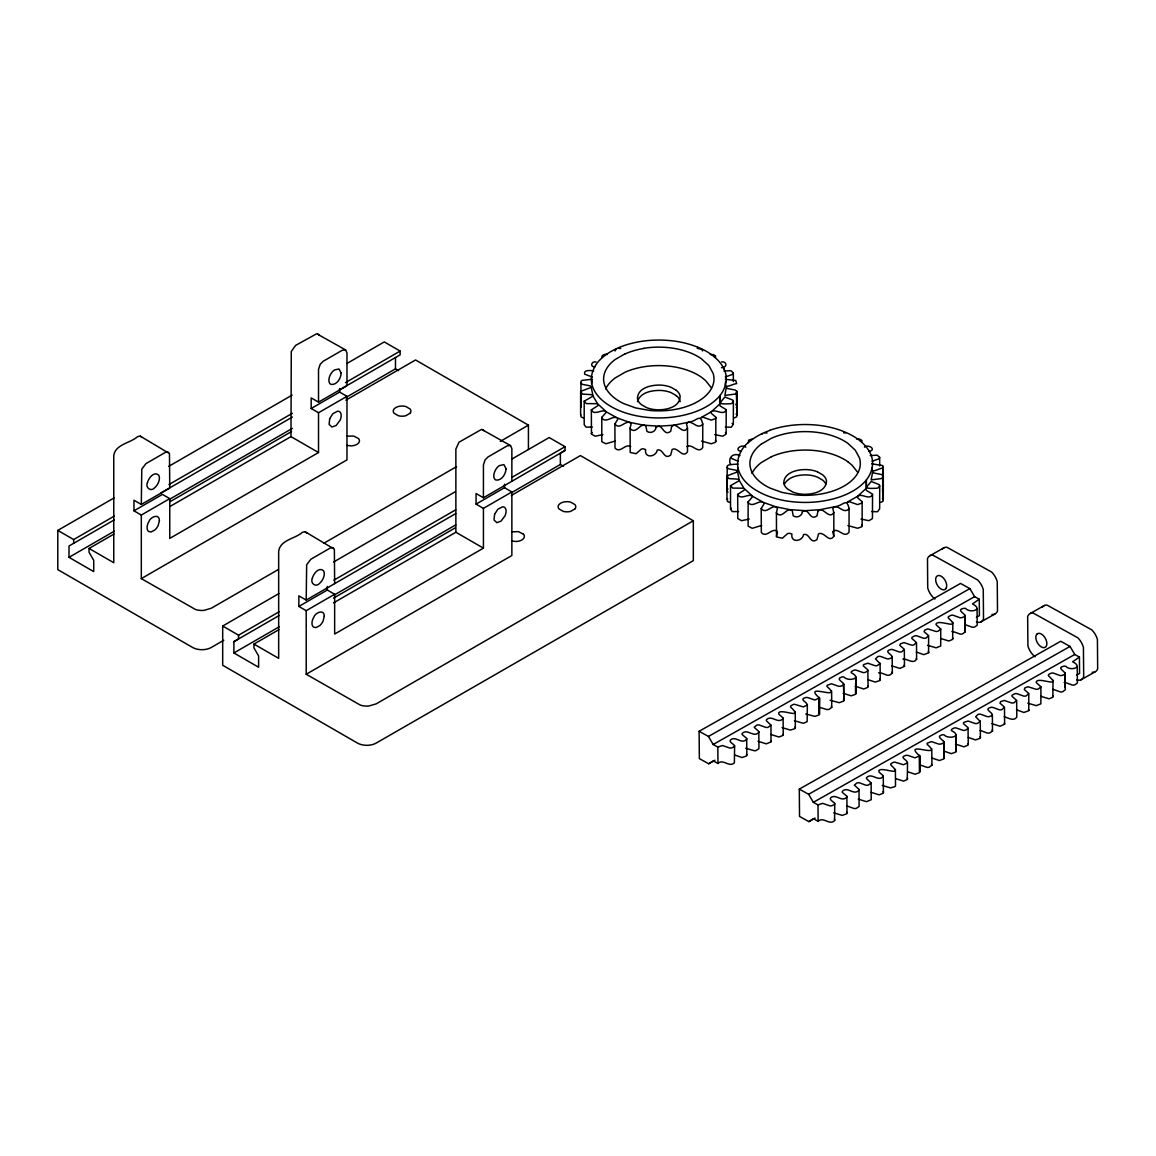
<?xml version="1.0" encoding="UTF-8"?>
<svg xmlns="http://www.w3.org/2000/svg" width="1156" height="1156" viewBox="0 0 1156 1156"><rect width="100%" height="100%" fill="white"/><g stroke="black" fill="none" stroke-linecap="round" stroke-linejoin="round"><path stroke-width="1.5" d="M580.948 407.288L580.933 381.364L582.219 380.338L592.392 379.24M727.991 492.254L726.965 490.881L727.254 465.839L729.609 464.625L737.904 464.091M615.353 440.971L605.874 443.788L601.785 441.664L601.814 417.359L606.524 411.984L616.582 417.605C611.567 415.972 606.163 423.399 601.828 418.125L601.814 417.359M714.697 434.613L722.659 436.217L726.141 434.092L726.199 409.658L720.13 405.958L719.567 404.181L711.764 411.363C716.388 409.108 722.962 415.842 726.243 410.178M725.347 427.07L731.228 427.258L733.323 424.339L733.395 401.32L732.817 400.092L724.841 396.999C719.971 403.357 716.576 404.325 730.159 403.776A2.659 1.532 0 0 0 731.806 403.401L733.395 401.32M736.964 391.378L735.375 394.037L724.884 395.439L726.315 387.274L727.413 388.517L735.129 390.02L736.964 391.378L736.95 415.307L736.545 416.926L734.306 417.908M761.674 525.46L752.195 528.278L748.12 526.153L748.134 501.834L752.845 496.459L762.902 502.094C757.888 500.447 752.484 507.874 748.163 502.614L748.134 501.834M861.018 519.087L868.98 520.691L872.462 518.567L872.534 494.132L866.451 490.433L865.887 488.67L858.084 495.852C862.708 493.583 869.283 500.331 872.563 494.652M871.682 511.559L877.548 511.732L879.644 508.828L879.716 485.795L879.138 484.581L871.162 481.474C866.306 487.846 862.896 488.8 876.479 488.251A2.659 1.532 0 0 0 878.141 487.875L879.716 485.795M883.285 475.867L881.71 478.526L871.205 479.913L872.65 471.764L873.734 472.992L881.464 474.509L883.285 475.867L883.285 499.797L882.866 501.415L880.641 502.383M723.902 371.09L730.823 370.671L733.337 372.94L732.817 374.284L725.332 377M870.222 455.565L877.144 455.161L879.658 457.415L879.138 458.759L872.144 461.258M858.995 789.577L859.11 806.469L856.321 808.347A2.659 1.488 -0.5 0 1 853.533 808.319L847.189 806.05M976.358 617.347L979.392 615.628L979.262 599.227L972.456 603.952C983.958 609.559 970.13 613.533 965.751 608.547A2.659 1.488 -0.5 0 0 962.977 608.518C954.798 610.614 970.346 615.136 962.529 617.391A2.659 1.488 -0.5 0 1 959.364 617.521L953.628 615.397A2.659 1.488 -0.5 0 0 950.839 615.382L948.787 616.48A2.659 1.488 -0.5 0 0 948.599 618.243C961.662 630.482 939.64 619.341 936.403 623.546A2.659 1.488 -0.5 0 0 936.476 625.107L940.738 629.009L938.267 631.104A2.63 1.474 -0.5 0 1 935.724 631.393L927.762 628.893L924.684 630.092L924.135 631.74L928.543 635.612L926.144 637.967A2.659 1.488 -0.5 0 1 922.994 638.083L917.257 635.973A2.659 1.488 -0.5 0 0 914.468 635.959L912.156 637.259A2.659 1.488 -0.5 0 0 912.228 638.82L916.419 642.476L914.02 644.817A2.659 1.488 -0.5 0 1 910.87 644.947L904.079 642.62L900.437 643.805L899.816 645.337L904.295 649.325L901.897 651.681A2.659 1.488 -0.5 0 1 898.747 651.796L892.996 649.686A2.659 1.488 -0.5 0 0 889.845 649.817C882.476 652.042 897.591 656.305 889.773 658.544A2.659 1.488 -0.5 0 1 886.609 658.66L880.872 656.55A2.659 1.488 -0.5 0 0 877.722 656.666L875.482 658.934L880.063 663.674L877.274 665.538A2.659 1.488 -0.5 0 1 874.485 665.524L867.925 663.212L863.908 664.483A2.659 1.488 -0.5 0 0 863.72 666.246L867.838 669.786L868.098 686.418M977.066 608.807L977.21 625.194L974.783 626.928A2.63 1.474 -0.5 0 1 972.239 627.202L965.896 624.934A2.659 1.488 -0.5 0 0 964.841 624.717M1076.539 675.176L1079.574 673.457L1079.429 657.07L1072.623 661.781C1084.14 667.388 1070.297 671.361 1065.933 666.376A2.659 1.488 -0.5 0 0 1063.144 666.362C1054.966 668.457 1070.514 672.965 1062.696 675.22A2.659 1.488 -0.5 0 1 1059.546 675.35L1053.795 673.24A2.659 1.488 -0.5 0 0 1051.021 673.211L1048.969 674.309A2.659 1.488 -0.5 0 0 1048.781 676.072C1061.844 688.311 1039.822 677.185 1036.571 681.375A2.659 1.488 -0.5 0 0 1036.657 682.936L1040.92 686.837L1038.449 688.947A2.63 1.474 -0.5 0 1 1035.892 689.222L1027.944 686.736L1024.852 687.936L1024.303 689.568L1028.724 693.441L1026.311 695.796A2.659 1.488 -0.5 0 1 1023.161 695.926L1017.425 693.817A2.659 1.488 -0.5 0 0 1014.636 693.788L1012.324 695.088A2.659 1.488 -0.5 0 0 1012.396 696.649L1016.586 700.305L1014.188 702.66A2.659 1.488 -0.5 0 1 1011.038 702.776L1004.246 700.449L1000.605 701.649L999.983 703.166L1004.463 707.154L1002.064 709.509A2.659 1.488 -0.5 0 1 998.914 709.64L993.177 707.53A2.659 1.488 -0.5 0 0 990.013 707.645C982.643 709.871 997.758 714.133 989.941 716.373A2.659 1.488 -0.5 0 1 986.791 716.489L981.039 714.379A2.659 1.488 -0.5 0 0 977.889 714.509L975.664 716.763L980.245 721.503L977.441 723.381A2.659 1.488 -0.5 0 1 974.667 723.353L968.092 721.041L964.09 722.312A2.659 1.488 -0.5 0 0 963.902 724.09L968.02 727.615L968.266 744.247M1077.247 666.636L1077.378 683.037L1074.964 684.757A2.63 1.474 -0.5 0 1 1072.407 685.046L1066.063 682.777A2.659 1.488 -0.5 0 0 1064.127 682.575M687.502 428.125C683.283 434.555 678.558 425.35 673.977 425.177L687.95 422.345L686.491 423.934L687.502 428.125L687.502 451.794C682.632 459.134 677.719 446.288 672.142 449.467L670.668 455.074C663.66 460.377 663.443 448.138 657.258 450.074C656.117 457.082 644.152 458.759 645.583 449.554L643.213 448.803A2.702 1.561 0 0 0 640.771 449.554L636.075 453.73L630.193 452.444L630.107 428.125L631.118 423.934L629.644 422.345L643.632 425.177C638.762 425.365 635.641 434.02 630.193 428.775L630.107 428.125M833.823 512.599C829.618 519.044 824.893 509.825 820.298 509.651L834.285 506.834L832.811 508.423L833.823 512.599L833.823 536.268C828.953 543.609 824.04 530.763 818.477 533.942L816.989 539.549C809.98 544.866 809.764 532.627 803.593 534.549C802.437 541.557 790.487 543.248 791.903 534.043L789.534 533.292A2.702 1.561 0 0 0 787.092 534.029L782.395 538.219L776.514 536.919L776.427 512.599L777.439 508.423L775.965 506.834L789.953 509.651C785.097 509.854 781.962 518.509 776.514 513.25L776.427 512.599M737.86 468.267L737.6 471.576L736.517 470.333L728.786 468.83L726.994 467.544M867.896 670.653L865.512 672.257A2.63 1.474 -0.5 0 1 862.968 672.532L856.018 670.104A2.63 1.474 -0.5 0 0 853.46 670.393L851.784 671.347A2.63 1.474 -0.5 0 0 851.307 672.763C863.127 678.76 847.767 681.794 843.88 676.968A2.63 1.474 -0.5 0 0 841.337 677.243C833.924 679.511 849.515 684.034 840.903 686.115A2.659 1.488 -0.5 0 1 838.114 686.086L831.323 683.76L827.277 685.262A2.659 1.488 -0.5 0 0 827.349 686.823C843.779 701.62 801.368 681.765 819.402 698.022L819.257 714.827L814.937 716.402L805.775 713.989M968.078 728.482L965.693 730.086A2.63 1.474 -0.5 0 1 963.136 730.361L956.185 727.948A2.63 1.474 -0.5 0 0 953.642 728.222L951.952 729.176A2.63 1.474 -0.5 0 0 951.489 730.606C963.295 736.589 947.934 739.638 944.062 734.797A2.63 1.474 -0.5 0 0 941.519 735.086C934.106 737.355 949.683 741.863 941.071 743.944A2.659 1.488 -0.5 0 1 938.282 743.929L931.49 741.603L927.444 743.106A2.659 1.488 -0.5 0 0 927.517 744.652C943.946 759.449 901.55 739.609 919.569 755.851L919.425 772.656L915.104 774.231L907.605 771.731M819.618 714.22L819.402 698.022L814.792 700.001L808.116 697.689A2.659 1.488 -0.5 0 0 805.327 697.675C798.449 699.655 808.116 702.198 807.033 705.232L803.232 706.894L794.721 704.322A2.774 1.561 -0.5 0 0 792.669 704.755L790.892 705.839A2.659 1.488 -0.5 0 0 790.964 707.4C804.056 719.769 781.745 708.585 778.768 712.688L778.841 714.249L782.959 717.789A2.63 1.474 -0.5 0 1 782.482 719.205C777.54 723.714 771.543 714.784 766.645 719.552A2.659 1.488 -0.5 0 0 766.717 721.113L770.98 725.13L768.148 727.254A2.659 1.488 -0.5 0 1 765.359 727.24L759.608 725.13A2.659 1.488 -0.5 0 0 756.833 725.101L754.16 727.254L758.423 731.156A2.659 1.488 -0.5 0 1 758.495 732.716C753.524 737.745 747.354 728.41 742.398 733.265A2.659 1.488 -0.5 0 0 742.47 734.826L746.299 738.019A2.659 1.488 -0.5 0 1 746.371 739.58C741.487 744.522 735.65 735.678 730.664 739.826C727.485 742.788 739.363 745.562 732.138 747.686A2.63 1.474 -0.5 0 1 729.581 747.975L722.413 745.504L717.833 747.079L713.165 744.493L708.455 736.444L699.12 731.286L699.351 758.611L708.686 763.769L714.943 760.229M919.786 772.063L919.569 755.851L914.974 757.83L908.284 755.533A2.659 1.488 -0.5 0 0 905.509 755.504C898.617 757.498 908.298 760.041 907.2 763.061L903.4 764.737L894.889 762.151A2.774 1.561 -0.5 0 0 892.837 762.599L891.074 763.668A2.659 1.488 -0.5 0 0 891.146 765.229C904.238 777.598 881.912 766.414 878.936 770.532L879.008 772.092L883.126 775.618A2.63 1.474 -0.5 0 1 882.664 777.049C877.707 781.543 871.711 772.613 866.812 777.381A2.659 1.488 -0.5 0 0 866.884 778.942L871.147 782.973L868.315 785.097A2.659 1.488 -0.5 0 1 865.526 785.068L859.789 782.959A2.659 1.488 -0.5 0 0 857.001 782.93L854.327 785.097L858.59 788.999A2.659 1.488 -0.5 0 1 858.662 790.56C853.706 795.588 847.536 786.253 842.565 791.109A2.659 1.488 -0.5 0 0 842.637 792.655L846.467 795.848A2.659 1.488 -0.5 0 1 846.539 797.409C841.669 802.365 835.831 793.507 830.846 797.654C827.667 800.617 839.531 803.391 832.306 805.515A2.63 1.474 -0.5 0 1 829.762 805.804L822.581 803.333L818 804.923L813.333 802.336L808.622 794.288L799.302 789.115L799.533 816.439L808.853 821.613L815.11 818.072M730.52 464.683C727.615 457.545 733.265 452.386 740.028 455.565M580.644 406.406L580.933 405.034M726.965 490.881L727.846 488.815M770.98 725.13L771.023 741.906L766.312 743.828L758.033 741.285M871.147 782.973L871.205 799.735L866.494 801.657L858.2 799.128M916.491 642.837L916.621 659.238C913.139 664.584 907.474 658.559 902.879 659.093M1016.659 700.681L1016.803 717.067C1013.812 721.806 1008.046 717.63 1004.159 716.821M776.427 536.268L777.439 532.078M591.54 383.792L592.291 380.801M614.891 424.05L617.651 419.455A2.659 1.532 0 0 0 617.261 417.981L629.37 422.272C624.24 421.42 619.414 429.916 614.891 424.05L615.006 448.109C620.396 453.817 625.165 443.167 630.714 446.563M761.212 508.539L763.972 503.944A2.659 1.532 0 0 0 763.581 502.455L775.69 506.747C770.575 505.909 765.734 514.391 761.212 508.539L761.342 532.584C766.76 538.537 772.107 526.833 777.381 531.485M940.738 629.009L940.709 646.016L936.085 647.822L927.574 645.308M637.462 401.681C640.251 392.231 652.129 390.222 660.668 390.439A21.444 12.384 0 0 1 671.087 392.621L676.347 395.655M584.199 401.19L593.042 396.132L597.565 403.719L586.367 403.603L584.199 401.19L584.199 424.599L585.976 427.142L592.248 427.07M730.52 485.665L739.363 480.607L743.886 488.208L732.687 488.092L730.52 485.665L730.52 509.074L732.297 511.617L738.583 511.559M871.682 463.816L882.866 465.593L882.592 492.095M702.732 423.92L702.501 424.555C697.501 429.382 693.34 421.478 688.239 422.272C697.285 421.376 700.088 412.735 702.732 423.92L702.732 447.589C697.935 454.409 692.3 443.124 686.881 446.563M849.053 508.409L848.836 509.045C843.822 513.856 839.675 505.967 834.56 506.747C843.62 505.851 846.423 497.21 849.053 508.409L849.053 532.078C844.241 539.173 837.999 526.731 832.869 531.485M583.289 417.894L581.063 416.926L580.774 414.672M729.609 502.383L727.384 501.415L727.514 498.684M591.337 409.903L597.984 405.568L598.028 404.181L605.917 411.42C601.308 408.993 594.271 416.015 591.337 409.903L591.467 434.092L595.167 436.217L602.912 434.613M591.337 433.572L592.147 432.532M737.673 494.392L744.305 490.057L744.363 488.656L752.238 495.91C747.643 493.468 740.591 500.49 737.673 494.392L737.788 518.567L741.502 520.691L749.233 519.087M702.559 350.962L701.678 349.213L697.27 348.346M831.612 690.97L831.742 707.371L829.271 709.22A2.63 1.474 -0.5 0 1 826.728 709.495L818.434 707.024M928.615 635.988L928.586 652.88L923.745 654.643L917.387 652.374A2.659 1.488 -0.5 0 0 916.347 652.157M931.779 748.813L931.909 765.2L929.453 767.049A2.63 1.474 -0.5 0 1 926.91 767.338L919.945 764.911M1028.782 693.817L1028.753 710.709L1023.913 712.472L1017.555 710.203A2.659 1.488 -0.5 0 0 1016.514 709.986M730.52 509.074L731.271 508.149M580.63 391.378L591.265 387.39L592.941 395.771L592.392 395.135A2.745 1.59 0 0 0 590.586 394.586L582.422 394.095L580.63 391.378L580.63 415.047M726.965 475.867L737.586 471.879L739.262 480.26L738.713 479.61A2.745 1.59 0 0 0 736.907 479.075L728.742 478.584L726.965 475.867L726.965 499.536M952.862 622.275L952.645 639.384L948.874 641.002L940.594 638.43M1053.044 680.104L1052.813 697.227L1049.041 698.831L1040.761 696.273M734.609 745.577L734.378 762.83C729.306 767.902 723.107 758.365 717.963 763.48L713.295 760.894L708.686 763.769M834.777 803.42L834.545 820.659C829.488 825.745 823.289 816.208 818.13 821.309L813.477 818.723L808.853 821.613M807.35 704.683L807.134 721.676L803.362 723.295L794.403 720.723M855.989 693.658L855.772 677.445L855.642 694.25L851.206 695.825L843.143 693.282M965.13 631.927L964.913 615.729L965.13 631.927L962.659 633.791A2.63 1.474 -0.5 0 1 960.116 634.066L953.772 631.797A2.659 1.488 -0.5 0 0 951.822 631.595M907.532 762.527L907.301 779.52L903.53 781.124L895.698 778.624M956.171 751.487L955.954 735.274L955.81 752.079L951.374 753.654L944.192 751.198M1065.225 687.517L1065.081 673.558L1065.297 689.771L1062.826 691.62A2.63 1.474 -0.5 0 1 1060.283 691.895L1053.94 689.626A2.659 1.488 -0.5 0 0 1052.885 689.41M784.433 484.032C788.883 476.402 798.854 474.711 806.989 474.914A21.444 12.384 0 0 1 817.408 477.11L822.667 480.145A21.444 12.384 0 0 1 825.832 484.046M892.186 656.81L892.331 673.197L889.903 674.931A2.659 1.488 -0.5 0 1 886.753 675.046L881.017 672.937A2.659 1.488 -0.5 0 0 878.632 672.806M992.368 714.639L992.498 731.04L990.085 732.76A2.659 1.488 -0.5 0 1 986.921 732.89L981.184 730.78A2.659 1.488 -0.5 0 0 980.144 730.563M715.42 357.493L715.607 356.005L713.382 354.603L710.232 354.502M861.74 441.982L861.928 440.479L859.703 439.092L856.553 438.977M904.324 649.947L904.454 666.347L899.917 668.414L891.753 665.856M1004.492 707.79L1004.622 724.176L1000.099 726.243L991.92 723.699M747.657 443.023C739.204 450.406 734.667 463.05 739.912 473.57A67.496 38.972 0 0 0 749.825 485.852A67.742 39.116 0 0 0 766.399 495.418A67.496 38.972 0 0 0 787.655 501.14C805.313 503.741 823.65 502.513 840.571 496.661A67.409 38.914 0 0 0 862.593 483.945C871.046 476.561 875.583 463.917 870.338 453.398A67.496 38.972 0 0 0 860.396 441.144M736.271 407.606L736.95 406.406L735.751 404.152M616.105 349.141L615.035 350.962M761.414 434.295L762.425 433.616M761.428 444.02L771.413 438.254A55.199 31.877 0 0 1 847.709 443.196L855.223 450.132L859.457 457.892A55.199 31.877 0 0 1 795.444 494.855L781.991 492.413L770.026 488.078A55.199 31.877 0 0 1 761.385 444.02M223.773 640.251L211.273 647.476A13.193 7.615 0 0 1 192.619 647.476L57.8 569.633L57.8 530.402L114.039 497.947M168.704 466.374L292.121 395.121M346.786 363.562L384.283 341.916L400.149 351.077L400.149 354.849L339.228 390.02M57.8 530.402L73.666 539.563L114.271 516.111M168.949 484.552L292.352 413.299M345.471 382.636L400.149 351.077M114.271 519.882L68.999 546.022L68.999 557.337L93.723 571.613L93.723 560.299L89.055 552.221L89.055 548.45L113.982 534.058M161.146 492.832L292.352 417.07M141.307 515.056L141.307 578.621L346.973 459.886L346.973 396.32L318.521 412.75L318.521 452.531L169.759 538.407L169.759 498.626L141.307 515.056L133.966 510.822L133.966 500.216L141.307 504.45L169.759 488.034L169.47 453.571L140.223 436.115L137.55 436.65C130.411 443.196 115.109 444.207 113.765 455.767L113.765 562.726L89.055 548.45M318.521 412.75L311.181 408.502L311.181 397.895L318.521 402.144L346.973 385.714L346.973 352.941L345.601 349.936L316.73 333.737L295.647 345.384L291.269 351.453L290.98 436.621L170.105 506.415M133.966 510.822L162.418 494.392L169.759 498.626M311.181 408.502L339.633 392.086L346.973 396.32M68.999 557.337L114.299 531.182M168.978 499.623L292.381 428.37M345.5 397.707L395.482 368.851L398.574 370.628M170.077 501.675L291.601 431.52M345.832 400.207L415.539 359.964L528.422 425.133L528.422 449.424M278.452 569.46L211.273 608.244L204.236 610.325A12.34 7.124 0 0 1 195.378 609.429L141.307 578.621M323.767 543.306L456.562 466.634M500.302 441.375L528.422 425.133M511.357 495.462L580.428 455.58L693.325 520.764L693.325 560.646L376.162 743.091A13.193 7.615 0 0 1 357.507 743.091L222.689 665.264L222.689 626.032L278.928 593.563M333.607 562.004L455.45 491.647M511.689 459.178L549.172 437.546L565.038 446.693L565.038 450.464L483.425 497.774L476.07 493.525L476.07 504.132L483.425 508.365L511.862 491.95L511.862 555.516L306.21 674.251L306.21 610.686L334.648 594.256L334.648 634.037L483.425 548.146L483.425 508.365M222.689 626.032L238.555 635.193L279.174 611.741M333.853 580.182L455.695 509.825M511.935 477.37L565.038 446.693M565.038 450.464L560.371 453.166L560.371 464.466L511.949 492.427M278.928 629.659L253.944 644.08L253.944 647.851L258.612 655.929L258.612 667.243L233.888 652.967L233.888 641.652L279.188 615.498M306.21 610.686L298.855 606.438L298.855 595.846L306.21 600.08L455.71 513.582M233.888 641.652L238.555 638.965L238.555 635.193M298.855 606.438L327.307 590.022L334.648 594.256M476.07 504.132L504.522 487.702L511.862 491.95M233.888 652.967L279.188 626.812M333.867 595.239L455.71 524.896M333.549 598.129L455.291 527.83M333.448 602.926L455.869 532.251L483.425 548.146M693.325 520.764L376.162 703.874L369.125 705.955A12.34 7.124 0 0 1 360.267 705.059L306.21 674.251M930.204 555.574L944.206 547.655M699.12 731.286L960.549 583.433L969.884 588.606L974.595 596.655L979.262 599.227M708.455 736.444L969.884 588.606M713.165 744.493L974.595 596.655M980.779 622L994.767 614.096M1030.386 613.403L1044.374 605.498M799.302 789.115L1060.731 641.262L1070.051 646.435L1074.762 654.484L1079.429 657.07M808.622 794.288L1070.051 646.435M813.333 802.336L1074.762 654.484M1080.947 679.844L1094.934 671.925M721.46 367.695C727.948 367.55 726.777 361.004 721.546 361.929M869.11 451.447C877.173 449.554 868.026 443.76 864.442 447.155M625.093 353.779L615.108 359.545A55.199 31.877 0 0 0 623.662 403.589L635.655 407.924L649.123 410.366A55.199 31.877 0 0 0 689.641 405.424A55.083 31.804 0 0 0 704.553 396.811A55.199 31.877 0 0 0 713.136 373.417L708.903 365.643L701.389 358.75A55.199 31.877 0 0 0 643.935 348.303M771.413 456.707L761.428 462.472A55.228 31.877 0 0 0 751.978 473.368M769.679 430.307C786.6 424.454 804.937 423.226 822.595 425.827A67.496 38.972 0 0 1 843.822 431.578A67.742 39.116 0 0 1 860.44 441.13M346.916 436.188L353.649 436.029L358.649 438.644A8.829 5.101 0 0 1 351.41 445.884L346.916 445.421M511.805 531.818L518.553 531.659L523.538 534.274M843.591 432.835L845.787 432.893M618.46 348.346L620.729 348.462M764.781 432.821L767.049 432.951M701.548 441.086L711.272 443.774L715.232 442.372A2.659 1.532 0 0 0 715.42 440.552M847.883 525.575L857.608 528.263L861.567 526.847A2.659 1.532 0 0 0 861.755 525.026M833.736 812.87L842.233 815.385L846.669 813.81A2.659 1.488 -0.5 0 0 846.611 812.249M830.124 700.247L839.299 702.704L843.504 701.114A2.659 1.488 -0.5 0 0 843.432 699.553M334.648 583.65L334.373 549.201L305.112 531.731L302.453 532.28C295.3 538.826 279.998 539.823 278.668 551.398L278.668 658.342L253.944 644.08M1027.742 703.137L1036.253 705.651L1040.877 703.845L1040.92 686.837M782.063 727.601L790.357 730.072L794.75 728.742A2.659 1.488 -0.5 0 0 794.938 726.98M745.678 748.178L753.365 750.49A2.659 1.488 -0.5 0 0 756.154 750.519L758.943 748.64L758.827 731.748M882.23 785.43L890.525 787.901L894.917 786.586A2.659 1.488 -0.5 0 0 895.51 785.401L895.394 769.376M752.874 438.774L748.626 440.205L748.496 441.968M593.707 371.09C591.381 370.382 583.086 369.443 584.647 374.168L592.421 377.073M867.621 679.569L875.237 682.069L879.889 680.537A2.659 1.488 -0.5 0 0 879.817 678.977M596.062 361.929C592.219 360.817 588.953 366.51 594.82 366.972M511.805 541.051L516.298 541.514A8.829 5.101 0 0 0 523.538 534.274M770.821 734.465L778.884 737.008L782.626 735.606A2.63 1.474 -0.5 0 0 783.103 734.176M871.003 792.308L879.066 794.837L882.794 793.435A2.63 1.474 -0.5 0 0 883.271 792.005L882.982 791.672M745.808 447.155C742.239 443.615 733.106 449.684 741.14 451.447M345.601 349.936L342.306 350.239L323.189 361.279L320.198 364.27L318.521 369.356L318.521 402.144M511.862 481.344L511.862 448.557L510.49 445.566L481.619 429.353L458.946 442.257L455.869 449.092L455.869 532.251M510.49 445.566L507.195 445.869L488.078 456.909L485.087 459.9L483.425 464.987L483.425 497.774M968.237 737.441L975.404 739.898L980.057 738.366A2.659 1.488 -0.5 0 0 979.985 736.806M931.852 758.004L939.467 760.532L943.686 758.943A2.659 1.488 -0.5 0 0 944.019 757.96L943.758 741.328L944.004 758.466L943.816 742.195M607.362 354.502C605.556 353.678 600.802 355.138 602.175 357.493M734.884 755.085L742.065 757.541L746.501 755.966A2.659 1.488 -0.5 0 0 746.429 754.406M738.106 461.258L730.52 457.935M725.361 379.327L735.751 380.483L736.647 383.619C731.604 384.009 723.656 390.526 725.607 381.538M817.408 471.807L822.667 474.841A21.444 12.384 0 0 1 826.497 480.838C826.251 491.864 812.09 494.638 803.261 494.262A21.444 12.384 0 0 1 792.843 492.066L787.583 489.031A21.444 12.384 0 0 1 783.768 483.006C783.985 471.995 798.189 469.249 806.989 469.611A21.444 12.384 0 0 1 817.437 471.793M732.124 423.428L733.323 424.339M560.371 464.466L563.463 466.258M290.98 436.621L318.521 452.531M676.347 390.367L671.087 387.318A21.444 12.384 0 0 0 660.683 385.107C651.883 384.775 637.65 387.506 637.462 398.531A21.444 12.384 0 0 0 641.248 404.542L646.507 407.591A21.444 12.384 0 0 0 656.94 409.773C665.74 410.149 679.945 407.389 680.147 396.378A21.444 12.384 0 0 0 676.376 390.352M725.448 432.532L726.199 433.312M882.418 498.496L883.256 499.406L882.866 477.746L883.285 499.797M736.097 414.021L736.936 414.917L736.545 393.271L736.95 415.307M305.112 531.731L306.658 532.959M140.223 436.115L141.769 437.344M847.709 461.678L851.856 464.987L857.766 472.385M482.948 429.656L483.873 430.653M318.045 334.041L318.969 335.023M916.202 658.4L916.621 659.238M770.691 740.693L771.11 741.531M1028.493 709.379L1028.927 710.333M964.696 630.974L964.957 615.165M1004.246 723.092L1004.622 724.176M928.326 651.55L928.745 652.504M904.064 665.264L904.454 666.347M955.737 750.519L955.998 734.71M931.49 764.246L931.909 765.2M855.57 692.69L855.83 676.881M907.229 777.959L907.662 778.913M831.308 706.403L831.742 707.371M819.185 713.266L819.445 697.458M834.473 819.098L834.863 820.124M992.123 729.956L992.498 731.04M891.941 672.113L892.331 673.197M711.446 387.91L705.521 380.497L701.389 377.188A55.228 31.877 0 0 0 625.121 372.203L615.108 377.998A55.228 31.877 0 0 0 605.657 388.878M1052.74 695.666L1053.174 696.49M952.573 637.823L953.006 638.661M580.673 383.055L582.465 384.356L590.181 385.858L591.28 387.101M724.017 368.923C729.248 379.443 724.725 392.086 716.272 399.47A67.409 38.914 0 0 1 694.25 412.186C677.329 418.024 658.992 419.252 641.32 416.651A67.496 38.972 0 0 1 593.592 389.095C588.346 378.576 592.884 365.932 601.337 358.533A67.409 38.914 0 0 1 623.359 345.832C640.265 339.98 658.617 338.751 676.274 341.352A67.496 38.972 0 0 1 697.487 347.103M882.866 489.263L883.271 490.881L883.271 467.212M832.811 532.078L833.823 536.268M872.159 467.53C870.699 474.509 878.907 468.079 882.982 468.108L883.285 491.141M843.591 683.499L843.837 700.131M843.649 684.366L843.822 700.637M980.259 720.997L980.389 737.398M883.271 776.11L883.415 792.51M880.077 663.168L880.222 679.555M846.871 796.441L847.001 812.827M818 804.923L818.13 821.309M783.103 718.281L783.233 734.667M746.689 738.597L746.834 754.998M717.833 747.079L717.963 763.48M1065.138 672.994L1065.225 687.632M919.627 755.287L919.728 771.558M795.227 711.547L795.342 727.558M879.658 457.415L879.687 465.955M733.337 372.94L733.352 381.48M862.145 501.964L862.145 525.633M715.824 417.489L715.824 441.159M504.522 484.176L504.522 487.702M395.482 357.536L395.482 368.851M339.633 388.546L339.633 392.086M327.307 586.482L327.307 590.022M306.21 600.08L306.658 564.764L310.877 559.215L329.995 548.19A6.907 3.988 -60 0 1 333.564 548.045M141.307 504.45L141.769 469.148L145.974 463.599L165.091 452.56A6.907 3.988 -60 0 1 168.675 452.415M73.666 539.563L73.666 543.334M697.53 347.075A67.742 39.116 0 0 1 714.105 356.64M714.076 356.669A67.496 38.972 0 0 1 723.974 368.937M676.361 395.67A21.444 12.384 0 0 1 680.147 401.681M625.237 353.852A55.083 31.804 0 0 1 644.051 348.418M747.831 443.124A67.409 38.914 0 0 1 769.853 430.408M771.442 456.692A55.228 31.877 0 0 1 847.782 461.663M967.861 743.669A2.659 1.488 -0.5 0 1 967.933 745.23L963.945 746.834L956.315 744.334A2.63 1.474 -0.5 0 0 955.434 744.262M1042.322 607.247A13.193 7.702 60.5 0 1 1047.163 605.152L1091.799 629.875A13.193 7.687 60.5 0 1 1097.42 639.485L1097.665 668.833A13.207 7.702 60.5 0 1 1092.145 672.272M1035.111 656.825A13.207 7.702 60.5 0 1 1027.901 645.843L1027.655 616.509A13.193 7.702 60.5 0 1 1033.175 613.056L1077.797 637.78A13.193 7.702 60.5 0 1 1083.432 647.403L1083.678 676.737A13.207 7.702 60.5 0 1 1076.597 679.8M867.694 685.826A2.659 1.488 -0.5 0 1 867.766 687.387L863.763 689.005L856.148 686.505A2.63 1.474 -0.5 0 0 855.267 686.433M942.14 549.418A13.193 7.702 60.5 0 1 946.995 547.308L991.617 572.032A13.193 7.687 60.5 0 1 997.252 581.656L997.498 610.989A13.207 7.702 60.5 0 1 991.978 614.443M934.929 598.996A13.207 7.702 60.5 0 1 927.719 588.014L927.488 558.666A13.193 7.702 60.5 0 1 933.008 555.227L977.629 579.951A13.193 7.702 60.5 0 1 983.265 589.574L983.51 618.908A13.207 7.702 60.5 0 1 976.415 621.971M159.398 520.518L158.271 525.229A8.15 4.711 -60 0 1 154.832 529.983L151.147 531.962L148.907 531.572A8.135 4.696 -60 0 1 147.144 528.205A8.265 4.768 -60 0 1 148.907 521.573C150.396 516.949 159.383 513.134 159.398 520.518M341.193 373.157C340.847 378.315 336.988 385.136 331.078 384.428A9.089 5.245 -60 0 1 328.882 380.266A9.089 5.245 -60 0 1 331.078 373.547A8.294 4.783 -60 0 1 334.503 369.963L338.997 368.981L341.193 373.157M324.287 616.148L323.16 620.859A8.15 4.711 -60 0 1 319.735 625.613L316.036 627.578L313.811 627.202A8.135 4.696 -60 0 1 312.033 623.835A8.265 4.768 -60 0 1 313.811 617.188C315.285 612.564 324.272 608.764 324.287 616.148M506.082 468.787C505.75 473.946 501.877 480.766 495.967 480.058A9.089 5.245 -60 0 1 493.771 475.882A9.089 5.245 -60 0 1 494.913 471.171A8.294 4.783 -60 0 1 499.392 465.593L503.886 464.611L506.082 468.787M671.622 426.564L670.668 431.405C664.368 436.029 663.4 427.229 658.963 426.174L673.673 425.22L671.622 426.564M817.957 511.053L816.989 515.879C810.688 520.503 809.72 511.703 805.284 510.649L819.994 509.695L817.957 511.053M147.462 482.572C145.006 487.673 151.089 492.312 154.832 487.586A8.15 4.711 -60 0 0 158.271 482.818A8.309 4.797 -60 0 0 159.167 476.416L158.574 475.029C153.907 471.041 148.503 478.281 147.462 482.572M312.366 578.188C309.895 583.303 315.978 587.942 319.735 583.202A8.15 4.711 -60 0 0 323.16 578.448A8.309 4.797 -60 0 0 324.056 572.032L323.478 570.659C318.81 566.671 313.406 573.896 312.366 578.188M329.706 418.631L329.113 424.368L331.96 427.041L336.107 425.495L340.052 420.278A8.309 4.797 -60 0 0 340.948 413.862A8.28 4.783 -60 0 0 337.624 411.204L332.928 413.66L329.706 418.631M494.595 514.261L494.017 519.983L496.849 522.671L500.996 521.125L504.955 515.894A8.309 4.797 -60 0 0 505.851 509.493A8.28 4.783 -60 0 0 502.513 506.834L497.831 509.276L494.595 514.261M711.171 411.868L711.359 413.357L715.42 416.882A2.659 1.532 0 0 1 715.232 418.703L711.272 420.119L703.383 417.33L701.013 417.605L711.171 411.868M857.492 496.358L857.68 497.846L861.755 501.357A2.659 1.532 0 0 1 861.567 503.192L857.608 504.594L849.703 501.82L847.348 502.094L857.492 496.358M656.131 427.229C655.582 431.853 650.51 433.731 646.941 431.405L645.973 426.564A2.745 1.59 0 0 0 645.034 425.524L643.935 425.206L658.645 426.174L656.131 427.229M802.452 511.718C801.903 516.327 796.831 518.206 793.262 515.879L792.308 511.053A2.745 1.59 0 0 0 791.369 510.013L790.256 509.695L804.981 510.649L802.452 511.718M946.302 587.971L945.42 589.199A7.832 4.566 60.5 0 1 939.106 587.479L937.617 585.601A7.832 4.566 60.5 0 1 936.432 576.656A7.832 4.566 60.5 0 1 943.238 577.841L944.727 579.72A7.832 4.566 60.5 0 1 946.302 587.971M1037.105 633.95L1036.21 635.179A7.832 4.566 60.5 0 0 1037.799 643.43L1039.273 645.308A7.832 4.566 60.5 0 0 1046.093 646.493A7.832 4.566 60.5 0 0 1044.894 637.548L1043.406 635.67A7.832 4.566 60.5 0 0 1037.105 633.95M410.062 413.27L405.785 415.741A8.8 5.072 0 0 1 398.358 415.726L394.066 413.27A8.815 5.086 0 0 1 395.814 407.519A8.815 5.086 0 0 1 405.785 406.507L410.062 408.964A8.8 5.072 0 0 1 410.062 413.27M574.951 508.9L570.688 511.357A8.8 5.072 0 0 1 563.218 511.371L558.955 508.9A8.815 5.086 0 0 1 560.718 503.149A8.815 5.086 0 0 1 570.688 502.123L574.951 504.594A8.8 5.072 0 0 1 574.951 508.9M866.364 488.208L866.321 479.957L866.321 488.15M720.043 403.719L720 395.482L720 403.661"/></g></svg>
